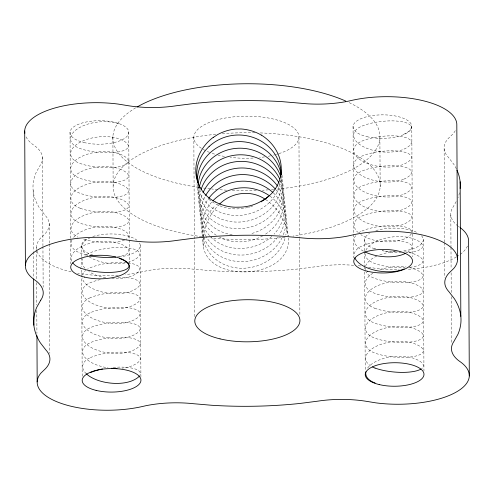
<?xml version="1.0" encoding="UTF-8"?>
<svg xmlns="http://www.w3.org/2000/svg" width="494" height="494" viewBox="0 0 494 494"><rect width="100%" height="100%" fill="white"/><g stroke="black" fill="none" stroke-linecap="round" stroke-linejoin="round"><path stroke-width="0.37" stroke-dasharray="2.47 1.85" d="M203.232 238.404C197.822 284.717 291.713 281.592 288.373 238.071M203.386 236.768C204.991 224.684 210.469 212.988 219.243 204.46M456.166 201.577L453.251 206.788A66.77 26.732 -0.3 0 0 457.691 225.844M368.524 267.18L375.162 268.254A70.772 28.337 -0.3 0 0 399.208 269.638M265.649 199.539C278.097 207.813 286.434 221.874 288.23 236.663M458.302 226.283L459.531 227.166M282 175.117L288.138 235.768M197.001 183.657L203.38 246.617M450.824 215.106L450.985 246.642M450.991 247.408L451.102 268.946M451.127 272.793L451.232 292.788M451.25 296.635L451.491 342.787M444.137 148.935L444.625 242.004M444.631 242.77L444.81 277.387M423.259 239.362L423.951 370.852M411.792 126.094L412.478 256.849M379.892 137.826L380.152 186.775M364.535 239.664L364.597 251.199M364.597 251.94L364.671 265.815M364.677 266.55L364.689 268.89M364.702 271.935L365.227 371.185M353.068 126.396L353.76 257.924M298.95 137.456L299.475 237.713M299.481 238.485L299.883 315.61M193.833 136.98L194.772 316.673M140.222 245.197L140.913 376.718M128.755 131.929L129.447 263.426M112.891 136.61L113.145 185.559M81.498 245.499L81.559 257.034M81.559 257.775L81.609 267.032M81.627 270.082L82.189 377.027M70.031 132.231L70.716 263.759M49.159 223.393L49.264 243.394M49.264 244.166L49.838 353.383M42.472 157.228L42.935 245.679M42.941 246.45L43.151 287.212M36.476 247.278L36.488 249.587M36.488 250.353L36.642 279.585M36.661 282.661L36.778 304.965M36.803 310.349L36.927 333.425M33.166 190.567L33.487 251.329M33.487 252.101L33.629 278.252M260.282 132.923A133.534 53.463 -0.3 0 1 379.12 178.853A133.534 53.463 -0.3 0 1 293.022 236.095M285.063 237.2A133.534 53.463 -0.3 0 1 210.555 237.793M201.836 236.725A133.534 53.463 -0.3 0 1 113.33 183.725A133.534 53.463 -0.3 0 1 216.335 134.232M222.306 133.707A133.534 53.463 -0.3 0 1 254.966 132.769M349.178 102.641A133.534 53.463 -0.3 0 1 276.702 189.153M273.725 189.43A133.534 53.463 -0.3 0 1 271.478 189.616M268.477 189.844A133.534 53.463 -0.3 0 1 262.438 190.221M256.367 190.486A133.534 53.463 -0.3 0 1 231.235 190.4M226.703 190.184A133.534 53.463 -0.3 0 1 219.194 189.677M217.7 189.56A133.534 53.463 -0.3 0 1 211.772 189.004M210.302 188.85A133.534 53.463 -0.3 0 1 202.299 187.874M198.718 187.368A133.534 53.463 -0.3 0 1 136.449 107.359M459.469 192.777A213.655 85.536 -0.3 0 1 458.068 197.575M456.314 168.794A213.655 85.536 -0.3 0 0 453.665 164.101L448.237 157.117A66.77 26.732 -0.3 0 1 448.805 137.956L453.097 133.806A70.772 28.337 -0.3 0 0 455.69 129.78M26.071 136.887A70.772 28.337 -0.3 0 0 33.759 145.162L35.605 146.49A66.77 26.732 -0.3 0 1 40.045 165.546L36.037 172.709A213.655 85.536 -0.3 0 0 39.631 208.233L45.059 215.211A66.77 26.732 -0.3 0 1 44.491 234.372L40.199 238.522A70.772 28.337 -0.3 0 0 36.624 249.501M467.466 246.061A70.772 28.337 -0.3 0 1 459.914 254.638M458.691 255.503A70.772 28.337 -0.3 0 1 457.012 256.59M456.425 256.942A70.772 28.337 -0.3 0 1 406.599 269.391M353.692 265.29A66.77 26.732 -0.3 0 0 316.987 266.562L299.494 268.816A213.655 85.536 -0.3 0 1 210.722 270.644L192.87 269.119A66.77 26.732 -0.3 0 0 145.224 271.101L141.902 271.854A70.772 28.337 -0.3 0 1 125.464 274.602M358.218 265.716A66.77 26.732 -0.3 0 1 361.188 266.062M118.214 275.251A70.772 28.337 -0.3 0 1 77.688 273.182M71.13 271.83A70.772 28.337 -0.3 0 1 36.772 250.242M139.518 243.005A29.381 11.763 -0.3 0 1 119.702 256.892M92.903 255.102A29.381 11.763 -0.3 0 1 87.617 238.627M92.81 236.515A29.381 11.763 -0.3 0 1 137.011 240.238M421.524 235.755A29.381 11.763 -0.3 0 1 402.153 251.131M396.108 251.6A29.381 11.763 -0.3 0 1 382.282 250.736M374.514 248.803A29.381 11.763 -0.3 0 1 369.574 233.396M375.848 230.679A29.381 11.763 -0.3 0 1 417.078 232.551M201.385 148.293A52.574 21.051 -0.3 0 1 217.36 119.801A52.574 21.051 -0.3 0 1 288.965 124.686A52.574 21.051 -0.3 0 1 278.987 153.591M278.338 153.795A52.574 21.051 -0.3 0 1 276.337 154.387M275.652 154.579A52.574 21.051 -0.3 0 1 273.565 155.116M270.681 155.777A52.574 21.051 -0.3 0 1 267.705 156.363M264.648 156.876A52.574 21.051 -0.3 0 1 259.609 157.53M253.126 158.061A52.574 21.051 -0.3 0 1 230.284 157.327M224.443 156.437A52.574 21.051 -0.3 0 1 217.928 155.042M214.55 154.103A52.574 21.051 -0.3 0 1 211.982 153.282M209.555 152.399A52.574 21.051 -0.3 0 1 206.189 150.96M205.146 150.454A52.574 21.051 -0.3 0 1 203.182 149.398M197.946 186.034A42.126 37.118 -13.4 0 0 226.388 214.279A42.126 37.118 -13.4 0 0 268.958 202.941A42.126 39.662 5 0 0 281.03 178.643M271.83 236.354A42.126 37.118 -13.4 0 1 211.222 237.361M209.549 235.638A42.126 37.118 -13.4 0 1 205.368 195.964M203.022 237.058A42.126 37.118 -13.4 0 0 230.791 266.803A42.126 37.118 -13.4 0 0 274.3 255.701A42.126 39.662 5 0 0 285.26 237.54M202.96 236.478A42.126 37.118 -13.4 0 1 215.112 205.893M203.954 237.268A42.126 37.118 -13.4 0 0 273.633 249.106A42.126 39.662 5 0 0 282.475 236.836M203.763 236.719A42.126 37.118 -13.4 0 1 212.63 201.101M281.413 175.901A42.126 39.662 5 0 1 269.625 209.542A42.126 37.118 -13.4 0 1 223.356 219.818A42.126 37.118 -13.4 0 1 198.119 185.633M270.07 196.217A42.126 39.662 5 0 1 285.828 235.107M199.292 187.522A42.126 37.118 -13.4 0 0 221.639 225.536A42.126 37.118 -13.4 0 0 270.292 216.131A42.126 39.662 5 0 0 280.981 177.605M276.232 190.097A42.126 39.662 5 0 1 279.419 234.675M277.634 237.287A42.126 39.662 5 0 1 272.966 242.511A42.126 37.118 -13.4 0 1 205.998 236.515M265.55 234.131A42.126 37.118 -13.4 0 0 271.626 229.321A42.126 39.662 5 0 0 279.178 183.231M262.752 235.829A42.126 37.118 -13.4 0 1 219.521 237.145M216.298 235.286A42.126 37.118 -13.4 0 1 202.596 193.79M205.702 236.002A42.126 37.118 -13.4 0 1 208.357 198.884M280.635 181.224A42.126 39.662 5 0 1 270.959 222.732A42.126 37.118 -13.4 0 1 250.452 233.853M252.842 205.905A42.126 37.118 -13.4 0 1 250.964 206.56M250.335 206.758A42.126 37.118 -13.4 0 1 248.42 207.307M247.778 207.474A42.126 37.118 -13.4 0 1 207.653 198.205M273.386 192.938A42.126 39.662 5 0 1 282.735 236.262M232.155 234.786A42.126 37.118 -13.4 0 1 200.762 190.622M277.128 185.528A42.126 39.662 5 0 1 274.108 234.107M365.115 253.842A29.041 14.252 -6.6 0 0 374.489 263.376A29.041 8.768 5.4 0 0 404.957 267.649M365.924 250.211A29.041 14.252 -6.6 0 1 413.429 238.812A29.041 8.768 5.4 0 1 406.531 252.613M401.443 252.755A29.041 8.768 5.4 0 1 382.498 250.717M375.786 248.908A29.041 8.768 5.4 0 1 374.409 248.433M409.773 267.297A29.041 8.768 5.4 0 0 413.509 253.762A29.041 14.252 -6.6 0 0 404.302 251.779M374.724 308.25A29.041 8.768 5.4 0 0 415.528 311.208A29.041 8.768 5.4 0 0 413.744 298.623A29.041 14.252 -6.6 0 0 372.976 303.149A29.041 14.252 -6.6 0 0 374.798 323.2A29.041 8.768 5.4 0 0 415.608 326.164A29.041 8.768 5.4 0 0 413.824 313.579A29.041 14.252 -6.6 0 0 373.05 318.099A29.041 14.252 -6.6 0 0 374.878 338.155A29.041 8.768 5.4 0 0 415.689 341.119A29.041 8.768 5.4 0 0 413.898 328.535A29.041 14.252 -6.6 0 0 373.131 333.055A29.041 14.252 -6.6 0 0 374.958 353.105A29.041 8.768 5.4 0 0 415.763 356.069A29.041 8.768 5.4 0 0 413.978 343.491A29.041 14.252 -6.6 0 0 375.811 346.535A29.041 14.252 -6.6 0 0 370.364 365.739M372.816 273.238A29.041 14.252 -6.6 0 0 374.643 293.288A29.041 8.768 5.4 0 0 415.454 296.252A29.041 8.768 5.4 0 0 413.663 283.667A29.041 14.252 -6.6 0 0 372.896 288.193A29.041 14.252 -6.6 0 0 374.724 308.244M379.88 269.823A29.041 14.252 -6.6 0 1 406.049 266.933M409.248 267.489A29.041 14.252 -6.6 0 1 413.589 268.724A29.041 8.768 5.4 0 1 415.374 281.296A29.041 8.768 5.4 0 1 374.563 278.344A29.041 14.252 -6.6 0 1 365.782 271.422M365.276 269.687A29.041 14.252 -6.6 0 1 365.227 267.896M365.628 266.075A29.041 14.252 -6.6 0 1 376.768 256.12M379.806 254.867A29.041 14.252 -6.6 0 1 397.275 251.557M367.616 368.036A29.041 14.252 -6.6 0 1 414.058 358.453A29.041 8.768 5.4 0 1 421.53 368.709M403.573 134.331A29.041 8.972 -6.5 0 0 402.091 121.74A29.041 8.972 -6.5 0 0 361.336 126.378A29.041 14.048 6.5 0 0 362.855 146.446A29.041 14.048 6.5 0 0 403.647 149.274A29.041 8.972 -6.5 0 0 402.172 136.696A29.041 8.972 -6.5 0 0 361.41 141.333A29.041 14.048 6.5 0 0 362.929 161.396A29.041 14.048 6.5 0 0 403.728 164.23A29.041 8.972 -6.5 0 0 402.246 151.652A29.041 8.972 -6.5 0 0 361.491 156.283A29.041 14.048 6.5 0 0 363.01 176.352A29.041 14.048 6.5 0 0 403.808 179.186M403.882 194.148A29.041 8.972 -6.5 0 0 402.406 181.557A29.041 8.972 -6.5 0 0 361.645 186.195A29.041 14.048 6.5 0 0 363.164 206.264A29.041 14.048 6.5 0 0 403.962 209.092A29.041 8.972 -6.5 0 0 402.48 196.513A29.041 8.972 -6.5 0 0 361.725 201.151A29.041 14.048 6.5 0 0 363.244 221.219A29.041 14.048 6.5 0 0 404.043 224.048A29.041 8.972 -6.5 0 0 402.561 211.469A29.041 8.972 -6.5 0 0 361.806 216.106A29.041 14.048 6.5 0 0 357.749 232.211M403.808 179.192A29.041 8.972 -6.5 0 0 402.326 166.602A29.041 8.972 -6.5 0 0 361.571 171.239A29.041 14.048 6.5 0 0 363.09 191.308A29.041 14.048 6.5 0 0 403.882 194.142M407.494 252.286A29.041 8.972 -6.5 0 0 400.646 241.041A29.041 8.972 -6.5 0 0 361.96 246.012A29.041 14.048 6.5 0 0 354.334 255.911M411.335 233.779A29.041 8.972 -6.5 0 1 404.117 239.016M361.88 231.062A29.041 8.972 -6.5 0 1 393.508 225.567A29.041 8.972 -6.5 0 1 411.823 232.044M404.117 239.003A29.041 14.048 6.5 0 1 360.824 234.669M363.399 251.125A29.041 14.048 6.5 0 1 356.155 235.045M358.588 232.89A29.041 14.048 6.5 0 1 361.88 231.069M118.887 123.908A29.041 14.252 -6.6 0 0 78.12 128.421A29.041 14.252 -6.6 0 0 79.942 148.472A29.041 8.768 5.4 0 0 120.752 151.436A29.041 8.768 5.4 0 0 118.968 138.851A29.041 14.252 -6.6 0 0 78.194 143.377A29.041 14.252 -6.6 0 0 80.022 163.428A29.041 8.768 5.4 0 0 120.832 166.392A29.041 8.768 5.4 0 0 119.042 153.807A29.041 14.252 -6.6 0 0 78.274 158.327A29.041 14.252 -6.6 0 0 80.102 178.383A29.041 8.768 5.4 0 0 120.907 181.347A29.041 8.768 5.4 0 0 119.122 168.763M80.256 208.289A29.041 14.252 -6.6 0 1 78.429 188.239A29.041 14.252 -6.6 0 1 119.202 183.725A29.041 8.768 5.4 0 1 120.987 196.297A29.041 8.768 5.4 0 1 80.176 193.345A29.041 14.252 -6.6 0 1 78.355 173.283A29.041 14.252 -6.6 0 1 119.122 168.769M80.256 208.301A29.041 8.768 5.4 0 0 121.067 211.253A29.041 8.768 5.4 0 0 119.276 198.668A29.041 14.252 -6.6 0 0 78.509 203.195A29.041 14.252 -6.6 0 0 80.337 223.245A29.041 8.768 5.4 0 0 121.141 226.209A29.041 8.768 5.4 0 0 119.357 213.624A29.041 14.252 -6.6 0 0 79.849 217.397A29.041 14.252 -6.6 0 0 77.904 237.126M71.784 261.196A29.041 14.252 -6.6 0 1 85.783 244.654A29.041 14.252 -6.6 0 1 119.511 243.542A29.041 8.768 5.4 0 1 117.263 256.886M71.926 239.985A29.041 14.252 -6.6 0 0 80.491 253.156A29.041 8.768 5.4 0 0 88.031 255.324M73.692 237.281A29.041 14.252 -6.6 0 1 119.437 228.592A29.041 8.768 5.4 0 1 126.205 239.294M124.5 240.121A29.041 8.768 5.4 0 1 83.239 239.145M127.977 262.308A29.041 14.048 6.5 0 0 132.04 260.9A29.041 8.972 -6.5 0 0 130.558 248.321A29.041 8.972 -6.5 0 0 89.803 252.953A29.041 14.048 6.5 0 0 84.783 256.188M124.933 262.993A29.041 14.048 6.5 0 1 88.747 256.565M87.623 255.769A29.041 14.048 6.5 0 1 89.723 238.009M111.737 278.567A29.041 14.048 6.5 0 0 132.12 275.856A29.041 8.972 -6.5 0 0 129.274 263.043M105.722 277.813A29.041 14.048 6.5 0 1 88.821 271.521M84.912 268.205A29.041 14.048 6.5 0 1 82.98 258.529M90.038 297.826A29.041 14.048 6.5 0 0 91.557 317.889A29.041 14.048 6.5 0 0 132.355 320.717A29.041 8.972 -6.5 0 0 130.873 308.139A29.041 8.972 -6.5 0 0 90.118 312.776M118.109 277.381A29.041 8.972 -6.5 0 1 132.194 290.818A29.041 14.048 6.5 0 1 101.394 291.806A29.041 14.048 6.5 0 1 82.251 277.807M100.331 279.579A29.041 8.972 -6.5 0 0 89.957 282.864A29.041 14.048 6.5 0 0 91.476 302.933A29.041 14.048 6.5 0 0 132.275 305.761A29.041 8.972 -6.5 0 0 130.793 293.183A29.041 8.972 -6.5 0 0 90.038 297.82M126.328 262.685A29.041 8.972 -6.5 0 0 89.883 267.909A29.041 14.048 6.5 0 0 87.592 269.094M82.393 275.17A29.041 14.048 6.5 0 1 85.672 270.422M90.118 312.782A29.041 14.048 6.5 0 0 91.637 332.845A29.041 14.048 6.5 0 0 132.429 335.673A29.041 8.972 -6.5 0 0 130.953 323.095A29.041 8.972 -6.5 0 0 90.192 327.732A29.041 14.048 6.5 0 0 91.711 347.795A29.041 14.048 6.5 0 0 132.509 350.629A29.041 8.972 -6.5 0 0 131.027 338.05A29.041 8.972 -6.5 0 0 90.272 342.682A29.041 14.048 6.5 0 0 84.344 356.631A29.041 14.048 6.5 0 0 107.982 367.826M86.296 373.748A29.041 14.048 6.5 0 1 90.353 357.65M90.353 357.637A29.041 8.972 -6.5 0 1 131.108 353A29.041 8.972 -6.5 0 1 132.59 365.591A29.041 14.048 6.5 0 1 122.209 368.154M113.212 367.406A29.041 8.972 -6.5 0 1 140.16 374.73M83.961 142.525A29.381 11.763 -0.3 0 0 128.761 132.67A29.381 11.763 -0.3 0 0 85.462 122.154A29.381 11.763 -0.3 0 0 83.961 142.525M366.999 136.69A29.381 11.763 -0.3 0 0 411.798 126.835A29.381 11.763 -0.3 0 0 368.499 116.318A29.381 11.763 -0.3 0 0 366.999 136.69"/><path stroke-width="0.74" d="M219.663 204.047C231.383 192.147 251.255 189.696 265.154 199.236M213.346 137.375L217.854 134.461A42.836 39.088 -13.1 0 1 235.712 129.045L241.072 128.971A42.836 39.248 1.7 0 1 258.998 133.837L261.314 135.134M263.481 199.965L258.93 202.46A42.836 39.248 1.7 0 1 240.998 207.128L235.638 207.221A42.836 39.088 -13.1 0 1 217.792 203.108L215.495 201.972M469.3 375.94L468.596 241.338A70.772 28.337 -0.3 0 0 460.13 227.598M460.13 181.761L460.834 316.364M457.524 259.653L456.82 125.05A70.772 28.337 -0.3 0 0 351.395 100.473L348.072 101.227A66.77 26.732 -0.3 0 1 300.426 103.215L282.574 101.684A213.655 85.536 -0.3 0 0 193.802 103.518L176.309 105.765A66.77 26.732 -0.3 0 1 128.459 105.747L118.134 104.073A70.772 28.337 -0.3 0 0 24.854 133.213M36.939 335.735L37.18 381.881M33.629 279.017L33.87 325.169M24.7 130.99L25.404 265.593M137.048 107.013A133.534 53.463 -0.3 0 1 345.751 101.066M456.95 170.146A213.655 85.536 -0.3 0 1 460.149 188.48M261.357 135.072A42.601 38.76 16.3 0 1 263.549 200.051M215.452 202.04A42.601 38.297 -26.6 0 1 213.285 137.295M280.802 177.006A42.126 39.662 5 0 0 210.438 159.729A42.126 37.118 -13.4 0 0 198.292 183.274M209.098 146.539A42.126 39.662 5 0 1 254.966 138.092A42.126 39.662 5 0 1 281.197 174.901M275.399 189.122A42.126 39.662 5 0 0 213.105 186.102A42.126 37.118 -13.4 0 0 205.671 195.426M268.291 196.346A42.126 37.118 -13.4 0 1 264.858 199.273M264.339 199.662A42.126 37.118 -13.4 0 1 262.752 200.792M262.209 201.157A42.126 37.118 -13.4 0 1 261.11 201.861M199.947 187.757A42.126 37.118 -13.4 0 1 209.104 146.539M278.869 182.681A42.126 39.662 5 0 0 211.772 172.919A42.126 37.118 -13.4 0 0 201.114 189.474M279.647 178.902A42.126 39.662 5 0 0 211.105 166.324A42.126 37.118 -13.4 0 0 199.397 186.936M277.128 185.528A42.126 39.662 5 0 0 212.439 179.507A42.126 37.118 -13.4 0 0 203.065 192.666M272.91 192.499A42.126 39.662 5 0 0 213.772 192.697A42.126 37.118 -13.4 0 0 208.727 198.378M197.514 182.558A42.126 37.118 -13.4 0 1 209.771 153.134A42.126 39.662 5 0 1 252.206 143.501A42.126 39.662 5 0 1 281.203 174.666M269.539 195.84A42.126 39.662 5 0 0 214.439 199.292A42.126 37.118 -13.4 0 0 213.075 200.638M420.826 369.16A29.041 8.768 5.4 0 1 375.032 368.073M375.032 368.061A29.041 14.252 -6.6 0 1 372.525 366.986M375.113 383.017A29.041 14.252 -6.6 0 1 365.918 371.673M405.383 253.422A29.041 8.972 -6.5 0 1 404.197 253.965A29.041 14.048 6.5 0 1 364.77 251.829M404.277 268.915A29.041 14.048 6.5 0 1 375.199 270.329A29.041 14.048 6.5 0 1 354.803 257.707M115.775 257.071A29.041 8.768 5.4 0 1 89.704 255.682M119.591 258.492A29.041 8.768 5.4 0 1 121.376 271.076A29.041 8.768 5.4 0 1 80.571 268.119M80.571 268.112A29.041 14.252 -6.6 0 1 72.735 262.845M86.296 373.748A29.041 14.048 6.5 0 0 132.664 380.541A29.041 8.972 -6.5 0 0 139.499 375.909M117.004 368.45A29.041 14.048 6.5 0 1 111.601 368.246M90.427 372.593A29.041 8.972 -6.5 0 1 100.801 369.308M101.369 369.185A29.041 8.972 -6.5 0 1 102.505 368.944M40.749 300.148L36.741 307.311A213.655 85.536 -0.3 0 0 40.335 342.836L45.763 349.814A66.77 26.732 -0.3 0 1 45.195 368.975L40.903 373.124A70.772 28.337 -0.3 0 0 62.757 403.913A70.772 28.337 -0.3 0 0 142.605 406.457L145.928 405.704A66.77 26.732 -0.3 0 1 193.574 403.721L211.426 405.247A213.655 85.536 -0.3 0 0 300.198 403.419L317.691 401.165A66.77 26.732 -0.3 0 1 365.541 401.184L375.866 402.857A70.772 28.337 -0.3 0 0 452.998 393.767A70.772 28.337 -0.3 0 0 460.241 361.769L458.395 360.447A66.77 26.732 -0.3 0 1 453.955 341.391L457.963 334.222A213.655 85.536 -0.3 0 0 454.369 298.703L448.941 291.719A66.77 26.732 -0.3 0 1 449.509 272.558L453.801 268.409A70.772 28.337 -0.3 0 0 431.947 237.62A70.772 28.337 -0.3 0 0 352.099 235.076L348.776 235.829A66.77 26.732 -0.3 0 1 301.13 237.818L283.278 236.286A213.655 85.536 -0.3 0 0 194.506 238.12L177.013 240.368A66.77 26.732 -0.3 0 1 129.162 240.35L118.838 238.676A70.772 28.337 -0.3 0 0 41.706 247.766A70.772 28.337 -0.3 0 0 34.469 279.765L36.309 281.092A66.77 26.732 -0.3 0 1 40.749 300.148M96.132 390.396A29.381 11.763 -0.3 0 0 140.932 380.534A29.381 11.763 -0.3 0 0 97.633 370.025A29.381 11.763 -0.3 0 0 96.132 390.396M84.665 277.128A29.381 11.763 -0.3 0 0 129.465 267.273A29.381 11.763 -0.3 0 0 86.166 256.757A29.381 11.763 -0.3 0 0 84.665 277.128M367.703 271.292A29.381 11.763 -0.3 0 0 412.502 261.437A29.381 11.763 -0.3 0 0 369.203 250.921A29.381 11.763 -0.3 0 0 367.703 271.292M379.17 384.56A29.381 11.763 -0.3 0 0 423.969 374.699A29.381 11.763 -0.3 0 0 380.67 364.189A29.381 11.763 -0.3 0 0 379.17 384.56M220.058 338.878A52.574 21.051 -0.3 0 0 299.914 321.007A52.574 21.051 -0.3 0 0 222.09 302.421A52.574 21.051 -0.3 0 0 220.058 338.878"/></g></svg>
